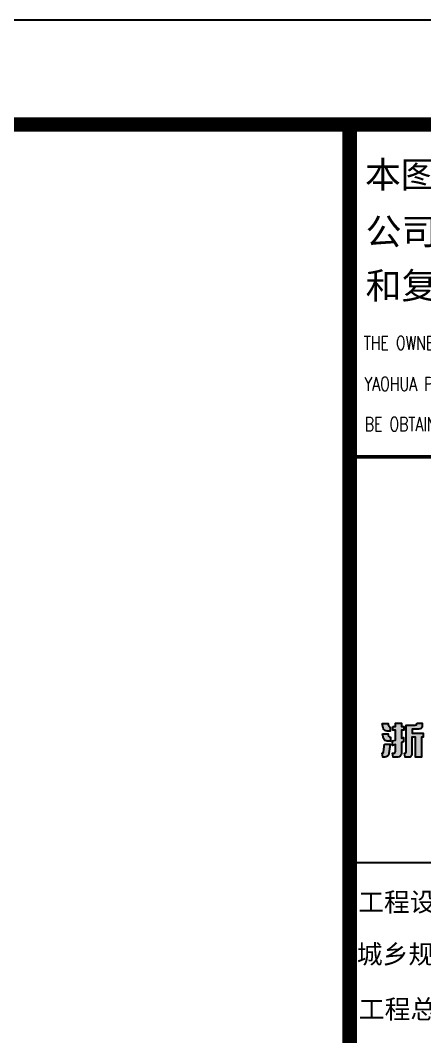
# Model space of a CAD drawing. Extents: x -248860 to 1018944, y -1060852 to 188626.
# Drawn here: x 976625 to 980513, y 69005 to 78762 of the extents above; entities that cross this region are included whole.
import ezdxf

# ---------------------------------------------------------------- set-up
doc = ezdxf.new("R2010")
doc.units = 0
doc.header["$LTSCALE"] = 1000
doc.header["$MEASUREMENT"] = 0
doc.layers.add('WALL', color=6, linetype='CONTINUOUS')
doc.layers.add('图框', color=4, linetype='CONTINUOUS')
doc.styles.add('iIcon2', font='')
doc.styles.add('MIMI-TKWZ', font='romanc.shx', dxfattribs={"width": 0.75, "oblique": 15, "bigfont": 'bigfont.shx'})
doc.styles.get('iIcon2').set_extended_font_data('SimSun')

# ---------------------------------------------------------------- blocks, each defined once
blk = doc.blocks.new('sadf f')
at = {"layer": '图框'}
h = blk.add_hatch(color=256, dxfattribs=at)
h.dxf.hatch_style = 1
edge = h.paths.add_edge_path()
edge.add_line((727664.8049441308, 392510.9923870034), (727719.5577672613, 392510.9923870034))
edge.add_arc((727793.1082076107, 392519.250785557), 74.01262339802011, 186.4064582209489, 205.4823430065195)
edge.add_arc((727747.7090612957, 392499.2669253176), 24.47782507360139, 208.97784838769, 253.1754256081621)
edge.add_line((727740.6241416293, 392475.836862713), (727740.6241416293, 392438.3293402565))
edge.add_line((727740.6241416293, 392438.3293402565), (727710.8870907268, 392438.3293402565))
edge.add_arc((727710.8870907268, 392476.6096797932), 38.28033953672275, 196.562221370736, 270, ccw=False)
edge.add_line((727674.1949742252, 392465.6976230813), (727664.8049441308, 392510.9923870034))
edge = h.paths.add_edge_path()
edge.add_line((727665.1316775772, 392411.7961837234), (727719.756880984, 392411.7961837234))
edge.add_arc((727783.3174951562, 392421.9730398498), 64.37018001041078, 189.0965680997435, 208.3999421958876)
edge.add_arc((727747.9780353772, 392402.7484072794), 24.14039237467322, 208.1562874412362, 256.2835989951683)
edge.add_line((727742.2539562138, 392379.296467877), (727742.2539562138, 392342.2540384899))
edge.add_line((727742.2539562138, 392342.2540384899), (727712.3489850208, 392342.2540384899))
edge.add_arc((727712.3489850209, 392380.231883604), 37.97784511413192, 196.6939173177696, 269.99999999982435, ccw=False)
edge.add_line((727675.9717922794, 392369.3224121336), (727665.1316775772, 392411.7961837234))
edge = h.paths.add_edge_path()
edge.add_line((727684.505360892, 392314.4338276444), (727739.9629837547, 392314.4338276444))
edge.add_line((727739.9629837547, 392314.4338276444), (727728.0841140901, 392223.0100443758))
edge.add_arc((727688.5633005184, 392229.5591989121), 40.05978195777166, 269.1163188202602, 350.5907910872611, ccw=False)
edge.add_line((727687.9454771422, 392189.5041814388), (727670.8541074063, 392189.5041814388))
edge.add_line((727670.8541074063, 392189.5041814388), (727663.0957992459, 392226.3318687495))
edge.add_arc((727660.6690461948, 392241.9916273392), 15.84667692169159, 278.808912450439, 351.9878779927827)
edge.add_line((727676.361037394, 392239.7828761848), (727684.505360892, 392314.4338276444))
edge = h.paths.add_edge_path()
edge.add_line((727767.1386981166, 392483.0449777719), (727790.6062321949, 392483.0449777719))
edge.add_line((727790.6062321949, 392483.0449777719), (727790.6062321949, 392516.3821467867))
edge.add_line((727790.6062321949, 392516.3821467867), (727849.5415523194, 392516.3821467867))
edge.add_line((727849.5415523194, 392516.3821467867), (727849.5415523194, 392483.0449777719))
edge.add_line((727849.5415523194, 392483.0449777719), (727870.8126530789, 392483.0449777719))
edge.add_line((727870.8126530789, 392483.0449777719), (727870.8126530789, 392446.7321281884))
edge.add_line((727870.8126530789, 392446.7321281884), (727849.4894700903, 392446.7321281884))
edge.add_line((727849.4894700903, 392446.7321281884), (727849.4894700903, 392372.6095668247))
edge.add_line((727849.4894700903, 392372.6095668247), (727869.2780232579, 392379.1597469703))
edge.add_line((727869.2780232579, 392379.1597469703), (727869.2780232579, 392335.5042504389))
edge.add_line((727869.2780232579, 392335.5042504389), (727849.4885721207, 392328.7863975633))
edge.add_line((727849.4885721207, 392328.7863975633), (727849.4885721207, 392223.3433981311))
edge.add_arc((727812.5162594197, 392226.4665731381), 37.10399073657286, 271.0614105886175, 355.1714969430666, ccw=False)
edge.add_line((727813.2035755968, 392189.3689488873), (727769.6622228507, 392189.3689488873))
edge.add_line((727769.6622228507, 392189.3689488873), (727762.4047324249, 392226.0910137351))
edge.add_line((727762.4047324249, 392226.0910137351), (727770.3030365203, 392226.0910137351))
edge.add_arc((727770.3030365203, 392246.6587427919), 20.56772905675462, 270, 350.974520365902)
edge.add_line((727790.6161098592, 392243.4322074861), (727790.6161098592, 392309.0440966719))
edge.add_line((727790.6161098592, 392309.0440966719), (727763.8305785963, 392300.2043434436))
edge.add_line((727763.8305785963, 392300.2043434436), (727763.8305785963, 392344.3398965984))
edge.add_line((727763.8305785963, 392344.3398965984), (727790.6205997064, 392353.2609456957))
edge.add_line((727790.6205997064, 392353.2609456957), (727790.6205997064, 392446.6211280594))
edge.add_line((727790.6205997064, 392446.6211280594), (727767.1386981166, 392446.6211280594))
edge.add_line((727767.1386981166, 392446.6211280594), (727767.1386981166, 392483.0449777719))
edge = h.paths.add_edge_path()
edge.add_line((727996.8195327192, 392516.4321750138), (728049.0928173601, 392516.4321750138))
edge.add_line((728049.0928173601, 392516.4321750138), (728049.0928173601, 392488.0739003408))
edge.add_arc((728019.5873358769, 392488.0739003408), 29.50548148318194, 260.17944729554074, 359.999999999887, ccw=False)
edge.add_line((728014.5547934358, 392459.0007692034), (727950.1428677656, 392459.0007692034))
edge.add_line((727950.1428677656, 392459.0007692034), (727950.1428677656, 392418.6867903208))
edge.add_line((727950.1428677656, 392418.6867903208), (728057.2427882522, 392418.6867903208))
edge.add_line((728057.2427882522, 392418.6867903208), (728057.2427882522, 392382.1241904471))
edge.add_line((728057.2427882522, 392382.1241904471), (728041.7070184851, 392382.1241904471))
edge.add_line((728041.7070184851, 392382.1241904471), (728041.7070184851, 392189.7171922497))
edge.add_line((728041.7070184851, 392189.7171922497), (727984.437431724, 392189.7171922497))
edge.add_line((727984.437431724, 392189.7171922497), (727984.437431724, 392381.8240210842))
edge.add_line((727984.437431724, 392381.8240210842), (727950.1186225899, 392381.8240210842))
edge.add_line((727950.1186225899, 392381.8240210842), (727950.1186225899, 392218.8919432235))
edge.add_arc((727920.4990041427, 392218.8919432235), 29.61961844714824, -99.43516370913602, 0, ccw=False)
edge.add_line((727915.6434182387, 392189.6730267055), (727884.6235851693, 392189.6730267055))
edge.add_line((727884.6235851693, 392189.6730267055), (727877.5128868199, 392226.0077636384))
edge.add_line((727877.5128868199, 392226.0077636384), (727878.9681177896, 392226.0077636384))
edge.add_arc((727878.9681177896, 392241.7986921223), 15.79092848394066, 270, 350.6019519622018)
edge.add_line((727894.547096093, 392239.2201542787), (727894.547096093, 392495.2495201209))
edge.add_line((727894.547096093, 392495.2495201209), (727980.8921797855, 392495.2495201209))
edge.add_arc((727981.0217557282, 392511.0716322218), 15.82264267618638, 269.5307839672041, 356.7874105654772)
edge.add_line((727996.8195327192, 392510.1849172738), (727996.8195327192, 392516.4321750138))
blk.add_line((727350.1814501579, 391177.4679722398), (733850.1814501579, 391177.4679722398), dxfattribs=at)
blk.add_lwpolyline([(650750.9497321936, 339863.0603660338), (734850.9497321936, 339863.0603660338), (734850.9497321937, 399263.0603660338), (650750.9497321937, 399263.0603660338)], close=True, dxfattribs=at)
at = {"layer": '图框', "const_width": 140}
for points in [[(653250.9497321937, 398263.0603660338), (733850.9497321937, 398263.0603660338), (733850.9497321936, 340863.0603660338), (653250.9497321936, 340863.0603660338)], [(733850.9497321937, 398263.0603660338), (727350.9497321937, 398263.0603660338), (727350.9497321936, 340863.0603660338), (733850.9497321936, 340863.0603660338)]]:
    blk.add_lwpolyline(points, close=True, dxfattribs=at)
at = {"layer": '图框', "const_width": 35}
blk.add_lwpolyline([(727350.9497321937, 395072.2253180064), (733851.7180142296, 395072.2253180064)], dxfattribs=at)
at = {"layer": '图框'}
for points in [[(727664.8049441308, 392510.9923870034), (727719.5577672613, 392510.9923870034, 0.08342699743534814), (727726.2956866631, 392487.408118161, 0.1952751256404779), (727740.6241416293, 392475.836862713), (727740.6241416293, 392438.3293402565), (727710.8870907268, 392438.3293402565, -0.3318697572854545), (727674.1949742252, 392465.6976230813)], [(727767.1386981166, 392483.0449777719), (727790.6062321949, 392483.0449777719), (727790.6062321949, 392516.3821467867), (727849.5415523194, 392516.3821467867), (727849.5415523194, 392483.0449777719), (727870.8126530789, 392483.0449777719), (727870.8126530789, 392446.7321281884), (727849.4894700903, 392446.7321281884), (727849.4894700903, 392372.6095668247), (727869.2780232579, 392379.1597469703), (727869.2780232579, 392335.5042504389), (727849.4885721207, 392328.7863975633), (727849.4885721207, 392223.3433981311, -0.3844152582635454), (727813.2035755968, 392189.3689488873), (727769.6622228507, 392189.3689488873), (727762.4047324249, 392226.0910137351), (727770.3030365203, 392226.0910137351, 0.3687931752000811), (727790.6161098592, 392243.4322074861), (727790.6161098592, 392309.0440966719), (727763.8305785963, 392300.2043434436), (727763.8305785963, 392344.3398965984), (727790.6205997064, 392353.2609456957), (727790.6205997064, 392446.6211280594), (727767.1386981166, 392446.6211280594)], [(727996.8195327192, 392516.4321750138), (728049.0928173601, 392516.4321750138), (728049.0928173601, 392488.0739003408, -0.4653547645279764), (728014.5547934358, 392459.0007692034), (727950.1428677656, 392459.0007692034), (727950.1428677656, 392418.6867903208), (728057.2427882522, 392418.6867903208), (728057.2427882522, 392382.1241904471), (728041.7070184851, 392382.1241904471), (728041.7070184851, 392189.7171922497), (727984.437431724, 392189.7171922497), (727984.437431724, 392381.8240210842), (727950.1186225899, 392381.8240210842), (727950.1186225899, 392218.8919432235, -0.4633106315379097), (727915.6434182387, 392189.6730267055), (727884.6235851693, 392189.6730267055), (727877.5128868199, 392226.0077636384), (727878.9681177896, 392226.0077636384, 0.3669475435346373), (727894.547096093, 392239.2201542787), (727894.547096093, 392495.2495201209), (727980.8921797855, 392495.2495201209, 0.4002580997360189), (727996.8195327192, 392510.1849172738)], [(727665.1316775772, 392411.7961837234), (727719.756880984, 392411.7961837234, 0.08442659853617042), (727726.6943272873, 392391.3570810202, 0.2131372294577613), (727742.2539562138, 392379.296467877), (727742.2539562138, 392342.2540384899), (727712.3489850208, 392342.2540384899, -0.331231958324092), (727675.9717922794, 392369.3224121336)], [(727684.505360892, 392314.4338276444), (727739.9629837547, 392314.4338276444), (727728.0841140901, 392223.0100443758, -0.3712733218853126), (727687.9454771422, 392189.5041814388), (727670.8541074063, 392189.5041814388), (727663.0957992459, 392226.3318687495, 0.3306165646087046), (727676.361037394, 392239.7828761848)]]:
    blk.add_lwpolyline(points, format="xyb", close=True, dxfattribs=at)
at = {"layer": '图框', "style": 'iIcon2'}
for s, height, p in [('本图版权属浙江耀华规划建筑设计有限', 252.5, (727497.8993852604, 397655.4393873305)), ('公司所有，除本工程外的任何其它用途', 252.5, (727504.4702611662, 397108.8634295796)), ('和复制，必须获得本公司的书面许可。', 252.5, (727504.4702611662, 396589.3942559568)), ('工程设计证书编号 建筑行业(建筑工程)甲级A133015851', 181.8, (727432.601903419, 390707.1504036954)), ('城乡规划编制证书编号 乙【浙】城规编 142098', 181.8, (727419.7610571501, 390206.2771042194)), ('工程总承包证书编号 (一级)D133050533', 181.8, (727438.6336843867, 389678.5119489862))]:
    blk.add_text(s, height=height, dxfattribs=at).set_placement(p)
at = {"layer": '图框', "style": 'MIMI-TKWZ', "width": 0.75}
for s, p in [('THE OWNERSHIP OF THE COPYRIGHT IN THIS DRAWING IS RETAINED BY ZHEJIANG ', (727486.3933313501, 396100.2825170605)), ('YAOHUA PLANNING ＆ ARCHITECTURAL DESIGN CO. ,LTD, WRITTEN CONSENT MUST', (727491.1894464035, 395706.8201580721)), (' BE OBTAINED BEFORE ANY USE OR REPRODUCTION OF THIS DRAWING.', (727428.2583340661, 395319.967929181))]:
    blk.add_text(s, height=131.7918195, dxfattribs=at).set_placement(p)

msp = doc.modelspace()

# ---------------------------------------------------------------- block references
at = {"layer": 'WALL'}
msp.add_blockref('sadf f', (252440.5564393587, -320500.6469144025), dxfattribs=at)

doc.saveas('drawing.dxf')
